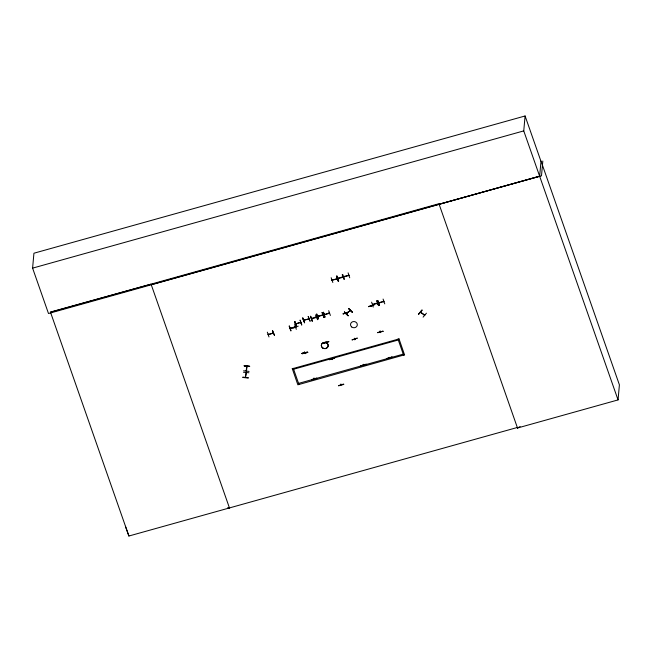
<?xml version="1.0" encoding="UTF-8"?>
<svg xmlns="http://www.w3.org/2000/svg" width="652" height="652" viewBox="0 0 652 652"><rect width="100%" height="100%" fill="white"/><g stroke="black" fill="none" stroke-linecap="round" stroke-linejoin="round"><path stroke-width="0.98" d="M517.435 428.03L618.055 399.912L619.4 384.843L541.005 161.068L539.652 176.268L48.492 313.514L32.6 268.135L33.928 253.22L525.088 115.975L540.981 161.346M242.846 377.084L248.314 377.72M243.432 372.219L248.909 372.765M243.603 370.776L249.072 371.42M244.19 365.911L249.692 366.269L244.207 365.764M245.445 377.182L246.26 372.545L245.462 377.443M246.953 366.791C246.668 364.468 246.081 373.368 246.244 370.532M246.48 370.906L246.269 370.719M247.043 366.025L246.448 371.159M247.059 366.131L247.026 366.693M249.659 366.546L244.198 365.829M267.304 332.145L268.999 336.954M268.135 334.37L273.408 333.294M268.233 334.289L268.176 334.753L273.375 332.903M268.722 334.386L268.591 334.191M272.552 330.678L274.516 335.527L272.618 330.768M272.903 333.221L272.878 332.985M289.358 325.967L291.045 330.776M290.221 328.095L295.438 326.848M290.311 328.013C289.643 329.178 296.244 327.809 295.332 326.611M290.678 327.915L290.303 328.258M290.751 327.948L290.857 328.16M293.001 327.72L298.241 326.147M296.44 326.44L294.794 321.534L296.473 326.342M296.31 329.333L294.671 324.492M295.054 326.954L294.965 326.717M295.682 323.742L300.914 322.463M295.454 326.636L295.926 327.475M295.788 324.158L295.715 323.677M295.568 326.864L295.649 327.475M295.674 327.255L295.804 327.068M300.735 322.275L295.6 323.971L296.081 323.571M296.261 323.824L296.147 323.604M404.599 354.794L297.858 384.802L292.259 368.584M293.278 368.298L298.893 384.33M293.604 369.236L398.29 339.985M300.393 322.838L300.368 322.373M300.857 322.292L300.841 322.512M301.713 324.998L300.067 320.059L301.754 324.875M302.935 317.907L304.606 322.716M303.759 320.132L308.966 318.893M303.848 320.05L303.791 320.515L304.321 320.368M303.93 320.295L308.893 318.893M298.567 383.4L403.254 354.142M307.703 352.325C290.743 356.53 319.48 349.904 302.031 353.351M304.345 352.365L304.533 352.732L304.402 352.08M304.769 352.398L304.59 352.031M308.2 316.448L310.132 321.297L308.233 316.53M305.03 352.928L305.201 353.417M305.014 353.148L305.405 353.596L305.217 352.879M308.445 319.219L308.502 318.755M308.861 318.649L308.575 319.235M308.934 319.138L308.991 318.673M307.353 352.292L302.039 353.376M310.605 316.35L312.292 321.159L310.564 316.342M311.444 318.453L316.546 316.97M311.534 318.372L311.477 318.844L316.717 317.377M311.892 318.274L311.884 318.518M314.533 317.442L319.773 315.861M317.524 319.7L315.853 314.769L317.809 319.61M316.187 317.076L316.212 317.54M316.652 317.418L316.676 316.994M317.467 316.905C316.929 316.187 317.231 317.931 317.353 316.57M311.517 379.611L316.758 378.038M317.263 316.481L317.41 317.19M317.646 316.196L322.74 314.932M317.744 316.114L317.826 316.359M318.103 316.016L318.266 316.448L317.728 316.359M314.256 378.519L313.889 378.193M313.946 378.812L314.068 378.144M322.064 312.504L324.028 317.361L322.332 312.536M322.129 312.593L323.775 317.312M322.398 314.818L322.414 315.046M322.398 315.266L322.756 314.712M322.919 315.12L322.887 314.737M324.354 314.272L324.419 314.729M324.72 314.166C322.528 315.927 330.874 311.811 329.015 313.416M324.794 314.199L324.843 314.248M325.12 317.051L323.433 312.121L324.851 317.116M328.812 341.64L323.645 343.441M331.151 277.703L332.838 282.512M330.393 315.462L328.714 310.662M325.91 342.072L326.293 342.414L326.122 341.746M329.105 313.237L329.007 312.968M332.153 280.336L332.561 279.83M329.562 313.05L329.496 312.887M332.438 279.749L332.064 280.091M332.512 280.23L332.512 279.781M337.28 278.632L336.628 278.689M336.815 278.787L336.725 278.551M336.456 276.326L338.07 281.175L338.649 281.012L336.97 276.081L336.424 276.236M337.214 278.469L337.165 278.934L337.092 278.445M337.801 278.306L342.911 276.823M337.891 278.225L338.331 278.608L338.258 278.119M338.616 280.988L336.97 276.081M332.104 359.374L331.982 358.934M332.259 358.975L332.055 359.602M332.373 359.309L331.982 359.203M334.68 358.266L329.415 359.765M342.202 274.736L343.93 279.415M342.544 276.921L342.487 277.385L343.074 277.222M343.033 276.839L342.985 277.304L337.891 278.673M343.645 276.546L348.787 275.266M343.734 276.464L343.685 276.929L348.861 275.478L348.755 275.062M344.223 276.44L343.808 276.945M344.5 279.243L342.74 274.443M344.525 311.982L348.176 315.788L344.297 312.161M348.095 272.854L349.733 277.785M338.543 385.845L343.791 384.427M338.469 385.617L343.71 384.036M348.388 275.16L348.339 275.625L348.918 275.462M348.828 275.543L348.877 275.079M345.813 312.936L345.756 313.677L346.016 313.359M345.902 313.025L345.976 313.62M346.473 313.702L350.417 310.319M346.742 313.449L346.823 313.62M340.841 384.199L341.004 384.688M341.02 384.15L341.208 384.517M348.315 312.398L343.082 313.897L348.233 312.194M348.69 308.64L352.512 312.324L348.673 308.559M350.189 310.768L350.002 310.58M346.351 313.726L350.295 310.352M352.064 339.839L357.361 338.103L352.194 339.912M354.672 338.201L354.859 338.567M354.615 339.081L354.737 339.521M354.981 339.668L354.794 339.024M354.737 339.773L354.884 339.113M366.424 364.549L361.094 365.609M361.102 365.756L366.342 364.191L361.086 365.739M363.637 364.827L363.629 364.305M363.84 364.664L363.572 364.737M371.322 306.342L371.151 305.853M371.493 306.489L371.33 305.804L371.526 306.522M371.607 302.161L373.246 307.076M372.431 304.386L377.541 302.911M372.52 304.313L372.471 304.777L377.704 303.31M372.887 304.207L373.001 304.288M373.751 305.063L368.592 306.701L373.84 305.266M377.174 303.009L377.198 303.245M379.464 305.372L377.777 300.442L379.195 305.429M377.638 303.351L377.663 302.927M378.698 302.585L378.722 302.813M378.804 305.543L377.1 300.735L378.559 305.503M377.622 332.512L382.968 331.232M380.36 331.729L379.986 331.135L380.092 331.729M380.377 331.444L380.189 331.069M383.083 299.064L384.77 303.873M380.458 331.86L380.621 332.61M383.319 301.346L383.425 301.77L383.352 301.281M378.69 302.821L383.718 301.183M383.898 301.371L383.841 301.2M382.887 331.102L382.968 331.379M389.293 357.337L389.505 357.492M392.007 357.011L386.75 358.567L392.015 357.051M397.964 339.048L403.58 355.079M404.582 354.981L398.983 338.763M418.706 314.158L422.015 310.075L418.682 314.028M420.312 312.3L420.442 311.9M420.499 312.112L420.866 312.43M423.091 317.141L426.432 313.196M424.248 315.071L424.265 314.834M424.599 315.103L424.762 314.9M424.819 315.006L420.475 312.153M618.055 399.912L523.752 130.897L525.088 115.975M542.814 161.044L541.494 175.836L439.114 204.239M242.805 377.459L248.273 378.07M304.981 353.213L305.185 353.637M354.419 338.478L354.59 338.893M294.859 327.011L295.364 326.823M300.254 322.675L300.784 322.528M336.619 278.844L337.198 278.681M342.43 277.222L343.017 277.059M332.015 280.132L337.125 278.689M322.862 315.16L317.768 316.579M348.144 315.796L344.468 312.006M325.902 342.039L326.065 342.455M380.263 332.235L380.426 332.61M312.251 321.151L310.58 316.244M422.048 310.083L418.666 314.109M340.776 384.387L340.972 384.851M352.325 312.463L348.641 308.575M125.42 526.311L128.9 536.025L517.313 427.492L517.509 428.014L520.125 426.547M337.883 278.469L338.241 278.363M329.439 313.327L324.362 314.72M383.783 301.64L378.763 303.041M336.668 276.269L338.388 281.069M294.508 321.721L296.195 326.53M302.642 318.094L304.606 322.838L302.634 318.111M290.792 330.866L289.121 326.049M32.6 268.135L523.752 130.897M151.24 284.68L539.66 176.146M332.08 280.295L337.206 278.869M377.125 300.743L378.519 305.633M292.243 368.771L398.967 338.95M50.44 312.063L151.052 284.158L229.634 508.454M368.519 306.505L373.767 305.071M348.25 312.202L343.058 313.816M371.355 306.081L371.298 306.562M323.555 343.197L328.82 341.664M377.712 332.748L382.96 331.322M302.023 353.474L307.279 352.039M311.591 379.839L316.839 378.404M424.615 315.332L420.353 312.284M376.905 300.784L378.592 305.601M227.45 507.9L229.447 507.924M317.206 317.231L317.059 316.652M389.236 357.818L389.105 357.443M517.509 428.014L438.926 203.717L50.506 312.251L128.9 536.025M316.815 313.971L318.502 318.901L316.554 314.15M294.794 321.534L296.473 326.465M322.447 347.826A3.431 3.13 5.1 0 0 328.103 346.245A3.431 3.13 5.1 0 0 323.702 342.536A3.431 3.13 5.1 0 0 322.447 347.826M322.471 347.72A3.415 3.113 5.1 0 0 328.095 346.147A3.415 3.113 5.1 0 0 323.718 342.463A3.415 3.113 5.1 0 0 322.471 347.72M351.632 326.921A3.415 3.113 5.1 0 0 357.247 325.348A3.415 3.113 5.1 0 0 352.871 321.664A3.415 3.113 5.1 0 0 351.632 326.921"/></g></svg>
